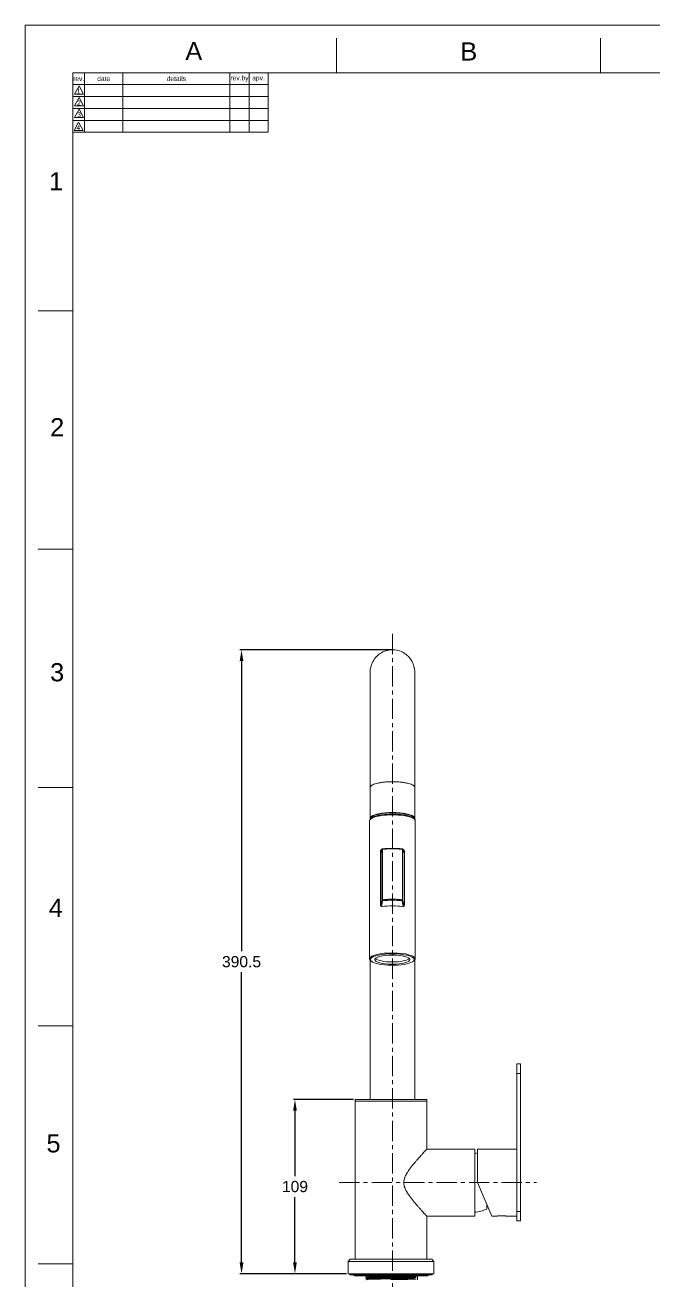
# Model space of a CAD drawing. Header units: millimetres. Extents: x 8739 to 9624, y 2517 to 3770.
# Drawn here: x 8739 to 9132, y 2984 to 3770 of the extents above; entities that cross this region are included whole.
import ezdxf

# ---------------------------------------------------------------- set-up
doc = ezdxf.new("R2010")
doc.units = ezdxf.units.MM
doc.linetypes.add('CENTERX2', pattern=[20.32, 12.7, -2.54, 2.54, -2.54])
for name, color, linetype, lineweight in [('CENTER', 1, 'CENTERX2', 15), ('DIM', 3, 'Continuous', 9), ('FORM', 7, 'Continuous', 13), ('TEXT', 2, 'Continuous', 13)]:
    doc.layers.add(name, color=color, linetype=linetype, lineweight=lineweight)
doc.styles.add('ARIAL', font='arial.ttf')
doc.styles.get("Standard").update_dxf_attribs({"font": 'arial.ttf'})
doc.dimstyles.new('사본(2) Standard', dxfattribs={"dimtxt": 3, "dimasz": 3, "dimexe": 1, "dimexo": 1, "dimgap": 0.8, "dimtad": 1, "dimtih": 1, "dimtoh": 1, "dimdec": 1, "dimdsep": 46, "dimtxsty": 'Standard', "dimcen": 0.09, "dimclrd": 3, "dimclre": 3, "dimclrt": 4, "dimadec": 0, "dimazin": 0, "dimtfac": 1, "dimtdec": 1, "dimtmove": 0, "dimatfit": 3, "dimfxl": 1.25, "dimtolj": 1, "dimtzin": 0, "dimarcsym": 1})

# ---------------------------------------------------------------- blocks, each defined once
blk = doc.blocks.new('*D59')
at = {"layer": 'Defpoints', "color": 0, "transparency": 16777216}
for p in [(8874.09, 3378.57), (8969.6, 3378.57), (8940.85, 2988.06)]:
    blk.add_point(p, dxfattribs=at)
at = {"layer": 'DIM', "color": 3, "linetype": 'ByBlock', "lineweight": -2, "transparency": 16777216}
for p, q in [((8968.6, 3378.57), (8873.09, 3378.57)), ((8874.09, 3371.57), (8874.09, 3189.89)), ((8874.09, 2995.06), (8874.09, 3176.74)), ((8939.85, 2988.06), (8873.09, 2988.06))]:
    blk.add_line(p, q, dxfattribs=at)
at = {"layer": 'DIM', "color": 3, "transparency": 16777216}
for points in [[(8872.92, 3371.57), (8875.26, 3371.57), (8874.09, 3378.57)], [(8872.92, 2995.06), (8875.26, 2995.06), (8874.09, 2988.06)]]:
    blk.add_solid(points, dxfattribs=at)
at = {"layer": 'DIM', "color": 4, "transparency": 16777216, "insert": (8874.09, 3183.32), "char_height": 7, "attachment_point": 5}
blk.add_mtext('\\A1;390.5', dxfattribs=at)
blk = doc.blocks.new('*D68')
at = {"layer": 'Defpoints', "color": 0, "transparency": 16777216}
for p in [(8945.25, 3097.06), (8907.54, 2988.06), (8940.85, 2988.06)]:
    blk.add_point(p, dxfattribs=at)
at = {"layer": 'DIM', "color": 3, "linetype": 'ByBlock', "lineweight": -2, "transparency": 16777216}
for p, q in [((8944.25, 3097.06), (8906.54, 3097.06)), ((8907.54, 3090.06), (8907.54, 3049.13)), ((8907.54, 2995.06), (8907.54, 3035.99)), ((8939.85, 2988.06), (8906.54, 2988.06))]:
    blk.add_line(p, q, dxfattribs=at)
at = {"layer": 'DIM', "color": 3, "transparency": 16777216}
for points in [[(8906.38, 3090.06), (8908.71, 3090.06), (8907.54, 3097.06)], [(8906.38, 2995.06), (8908.71, 2995.06), (8907.54, 2988.06)]]:
    blk.add_solid(points, dxfattribs=at)
at = {"layer": 'DIM', "color": 4, "transparency": 16777216, "insert": (8907.54, 3042.56), "char_height": 7, "attachment_point": 5}
blk.add_mtext('\\A1;109', dxfattribs=at)

msp = doc.modelspace()

# ---------------------------------------------------------------- linework, layer by layer
at = {"linetype": 'Continuous', "lineweight": 18, "extrusion": (0, 1, 0)}
for p, q in [((8954.57, 3292.4), (8954.57, 3273.08)), ((8982.57, 3273.08), (8982.57, 3292.4)), ((8954.3, 3271.61), (8954.3, 3185.16)), ((8954.7, 3272.96), (8954.7, 3272.6)), ((8982.4, 3272.61), (8982.4, 3272.96)), ((8982.8, 3185.16), (8982.8, 3271.61)), ((8961.05, 3218.72), (8961.05, 3252.53)), ((8961.94, 3253.72), (8961.07, 3251.13)), ((8976.03, 3251.13), (8975.15, 3253.72)), ((8976.05, 3252.53), (8976.05, 3218.72)), ((9048.85, 3119.36), (9046.45, 3119.36)), ((9046.45, 3113.36), (9046.45, 3119.36)), ((9048.85, 3119.36), (9048.85, 3113.36)), ((9046.45, 3113.36), (9046.45, 3027.06)), ((9048.85, 3113.36), (9048.85, 3027.06)), ((8967.65, 3097.06), (8945.25, 3097.06)), ((8945.25, 3097.06), (8945.25, 3096.06)), ((8945.25, 3096.06), (8945.25, 2997.06)), ((8945.25, 3096.06), (8967.65, 3096.06)), ((8967.65, 3096.06), (8945.25, 3096.06)), ((8954.57, 3097.16), (8968.07, 3097.16)), ((8990.05, 3097.06), (8967.65, 3097.06)), ((8967.65, 3096.06), (8990.05, 3096.06)), ((8990.05, 3096.06), (8967.65, 3096.06)), ((8969.07, 3097.16), (8982.57, 3097.16)), ((8990.05, 3096.06), (8990.05, 3097.06)), ((8990.05, 3065.96), (8990.05, 3096.06)), ((9020.15, 3065.96), (8990.05, 3065.96)), ((9020.15, 3065.96), (9020.15, 3045.06)), ((9021.85, 3066.06), (9021.85, 3045.06)), ((9046.45, 3066.06), (9021.85, 3066.06)), ((9020.15, 3045.06), (9020.15, 3024.16)), ((9021.85, 3045.06), (9030.76, 3024.06)), ((8990.05, 2997.06), (8990.05, 3024.16)), ((8990.05, 3024.16), (9020.15, 3024.16)), ((9027.65, 3028.54), (9027.65, 3031.4)), ((9046.45, 3021.06), (9046.45, 3027.06)), ((9048.85, 3027.06), (9048.85, 3021.06)), ((9033.55, 3024.06), (9030.76, 3024.06)), ((9040.15, 3024.06), (9046.45, 3024.06)), ((9048.85, 3021.06), (9046.45, 3021.06)), ((8942.15, 2997.06), (8940.85, 2995.76)), ((8940.85, 2995.76), (8967.65, 2995.76)), ((8940.85, 2995.76), (8940.85, 2988.06)), ((8967.65, 2997.06), (8942.15, 2997.06)), ((8993.15, 2997.06), (8967.65, 2997.06)), ((8967.65, 2995.76), (8994.45, 2995.76)), ((8994.45, 2995.76), (8993.15, 2997.06)), ((8994.45, 2988.06), (8994.45, 2995.76)), ((8994.45, 2988.06), (8940.85, 2988.06)), ((8942.01, 2988.06), (8941.9, 2987.25)), ((8993.4, 2987.25), (8941.9, 2987.25)), ((8944.75, 2986.75), (8990.55, 2986.75)), ((8951.9, 2986.75), (8951.9, 2986.43)), ((8951.9, 2986.42), (8951.9, 2986.43)), ((8951.9, 2985.46), (8951.9, 2984.93)), ((8984.25, 2984.16), (8984.25, 2986.75)), ((8993.4, 2987.25), (8993.29, 2988.06))]:
    msp.add_line(p, q, dxfattribs=at)
at = {"linetype": 'Continuous', "lineweight": 13, "extrusion": (0, 1, 0)}
for p, q in [((8961.92, 3253.58), (8961.05, 3250.98)), ((8961.92, 3221.85), (8961.92, 3253.58)), ((8962.25, 3253.73), (8962.25, 3221.99)), ((8974.85, 3221.99), (8974.85, 3253.73)), ((8975.18, 3253.58), (8975.18, 3221.85)), ((8976.05, 3250.98), (8975.18, 3253.58)), ((8961.19, 3218.28), (8961.92, 3221.85)), ((8962.42, 3221.38), (8961.7, 3217.92)), ((8975.39, 3217.92), (8974.68, 3221.38)), ((8975.18, 3221.85), (8975.91, 3218.28)), ((9048.85, 3113.36), (9046.45, 3113.36)), ((9048.85, 3027.06), (9046.45, 3027.06))]:
    msp.add_line(p, q, dxfattribs=at)
at = {"linetype": 'Continuous', "lineweight": 18}
for centre, radius, start, end in [((8962.42, 3253.56), 0.5, 95.38607, 161.42266), ((8974.68, 3253.56), 0.5, 18.57734, 84.61393), ((8954.57, 3097.06), 0.1, 90, 180), ((8982.57, 3097.06), 0.1, 0, 90), ((9018.34, 3041.38), 22.25, 80.93173, 85.60139), ((9018.34, 3048.75), 22.25, 274.39861, 294.72633), ((8944.75, 2987.25), 0.5, 180, 270), ((8990.55, 2987.25), 0.5, 270, 0)]:
    msp.add_arc(centre, radius, start, end, dxfattribs=at)
at = {"linetype": 'Continuous', "lineweight": 13}
for centre, major_axis, ratio, start_param, end_param in [((8968.55, 3271.61), (14.25, 0), 0.258819, 0, 3.141593), ((8962.42, 3253.56), (-0.5, 0), 0.34202, 5.059887, 6.195919), ((8962.42, 3253.56), (0.474, -0.159), 0.962141, 3.141577, 3.446802), ((8962.42, 3253.56), (0.047, -0.498), 0.329993, 3.141601, 4.352551), ((8974.68, 3253.56), (-0.047, -0.498), 0.329993, 1.930635, 3.141584), ((8974.68, 3253.56), (-0.5, 0), 0.34202, 3.228859, 4.36489), ((8974.68, 3253.56), (0.474, 0.159), 0.962141, 5.977976, 6.283201), ((8962.42, 3221.83), (-0.5, 0), 0.34202, 5.059887, 6.195919), ((8962.42, 3221.83), (0.49, -0.101), 0.903107, 3.333492, 4.896738), ((8962.42, 3221.83), (0.076, -0.494), 0.309745, 4.333901, 5.823156), ((8974.68, 3221.83), (-0.076, -0.494), 0.309745, 0.460029, 1.949284), ((8974.68, 3221.83), (0.49, 0.101), 0.903107, 4.52804, 6.091286), ((8974.68, 3221.83), (-0.5, 0), 0.34202, 3.228859, 4.36489), ((8968.55, 3185.16), (-14.25, 0), 0.258819, 3.141593, 6.244897), ((8968.55, 3184.68), (13.75, 0), 0.258819, 2.949857, 3.605272), ((8968.55, 3184.68), (13.75, 0), 0.258819, 6.027146, 6.283185), ((8968.55, 3184.68), (13.75, 0), 0.258819, 0, 0.152956)]:
    msp.add_ellipse(centre, major_axis=major_axis, ratio=ratio, start_param=start_param, end_param=end_param, dxfattribs=at)
at = {"linetype": 'Continuous', "lineweight": 18}
for centre, major_axis, ratio, start_param, end_param in [((8968.55, 3272.96), (13.85, 0), 0.258819, 0, 3.141593), ((8968.55, 3272.19), (-13.85, 0), 0.258819, 3.417856, 6.283185), ((8968.55, 3272.09), (13.75, 0), 0.258819, 0.319461, 3.141593), ((8968.55, 3273.06), (-13.75, 0), 0.258819, 3.39989, 6.024986), ((8968.55, 3272.09), (-13.75, 0), 0.258819, 3.542146, 5.968928), ((8968.55, 3271.61), (14.25, 0), 0.258819, 6.26247, 6.283185), ((8962.42, 3253.56), (0.047, -0.498), 0.329993, 2.863296, 3.141602), ((8974.68, 3253.56), (-0.047, -0.498), 0.329993, 3.141583, 3.419889), ((8968.55, 3214.62), (14.25, 0), 0.258819, 1.097143, 2.04445), ((8968.55, 3185.16), (-14.25, 0), 0.258819, 6.244897, 6.283185), ((8968.55, 3184.68), (13.75, 0), 0.258819, 0.152956, 2.949857), ((8968.55, 3184.68), (13.75, 0), 0.258819, 3.605272, 6.027146), ((8968.55, 3186.03), (-11, 0), 0.258819, 0.239743, 2.901752)]:
    msp.add_ellipse(centre, major_axis=major_axis, ratio=ratio, start_param=start_param, end_param=end_param, dxfattribs=at)
msp.add_ellipse((8968.55, 3184.68), major_axis=(11, 0), ratio=0.258819, dxfattribs=at)
for points, knots in [([(8982.57, 3363.76), (8982.61, 3364.96), (8982.38, 3367.21), (8981.44, 3370.35), (8979.97, 3372.91), (8978.17, 3374.94), (8976.07, 3376.52), (8973.51, 3377.84), (8970.24, 3378.7), (8966.9, 3378.62), (8964.07, 3377.94), (8961.64, 3376.89), (8959.04, 3375.01), (8956.64, 3372.12), (8954.95, 3368.2), (8954.56, 3365.33), (8954.57, 3363.76)], [0, 0, 0, 0, 0.108369, 0.19978, 0.273259, 0.329306, 0.372563, 0.412658, 0.486259, 0.553299, 0.59176, 0.644398, 0.712877, 0.796675, 0.89351, 1, 1, 1, 1]), ([(8954.57, 3364.66), (8954.57, 3364.66), (8954.57, 3364.28), (8954.57, 3362.42), (8954.57, 3359.11), (8954.57, 3354.47), (8954.57, 3348.56), (8954.57, 3341.47), (8954.57, 3333.31), (8954.57, 3324.19), (8954.57, 3314.24), (8954.57, 3303.6), (8954.57, 3296.19), (8954.57, 3292.4)], [0, 0, 0, 0, 0.080124, 0.17211, 0.264099, 0.356086, 0.448074, 0.540062, 0.632048, 0.724038, 0.816022, 0.908011, 1, 1, 1, 1]), ([(8982.57, 3292.4), (8982.57, 3296.19), (8982.57, 3303.6), (8982.57, 3314.24), (8982.57, 3324.19), (8982.57, 3333.31), (8982.57, 3341.47), (8982.57, 3348.56), (8982.57, 3354.47), (8982.57, 3359.11), (8982.57, 3362.42), (8982.57, 3364.28), (8982.57, 3364.66), (8982.57, 3364.66)], [0, 0, 0, 0, 0.091989, 0.183978, 0.275962, 0.367952, 0.459938, 0.551926, 0.643914, 0.735901, 0.82789, 0.919876, 1, 1, 1, 1]), ([(8982.57, 3273.08), (8982.57, 3273.31), (8982.4, 3273.79), (8981.59, 3274.47), (8980.3, 3275.1), (8978.54, 3275.66), (8976.41, 3276.11), (8973.97, 3276.45), (8971.32, 3276.65), (8968.57, 3276.72), (8965.82, 3276.65), (8963.18, 3276.45), (8960.74, 3276.11), (8958.61, 3275.66), (8956.85, 3275.1), (8955.56, 3274.47), (8954.75, 3273.79), (8954.53, 3273.18), (8954.6, 3272.81), (8954.66, 3272.68)], [0, 0, 0, 0, 0.060412, 0.120824, 0.181236, 0.241648, 0.30206, 0.362472, 0.422884, 0.483296, 0.543708, 0.60412, 0.664532, 0.724944, 0.785356, 0.845768, 0.90618, 0.966592, 1, 1, 1, 1]), ([(8955.41, 3273.95), (8956.02, 3274.56), (8957.24, 3275.12), (8961.48, 3276.22), (8965.01, 3276.6), (8972.14, 3276.6), (8975.67, 3276.22), (8979.16, 3275.32), (8979.97, 3275.03), (8980.6, 3274.71)], [0, 0, 0, 0, 0.222091, 0.222091, 0.548395, 0.548395, 0.874699, 0.874699, 1, 1, 1, 1]), ([(8955.16, 3273.09), (8955.13, 3273.07), (8954.83, 3272.87), (8954.52, 3272.45), (8954.31, 3271.94), (8954.3, 3271.66), (8954.3, 3271.61)], [0, 0, 0, 0, 0.049767, 0.506782, 0.910157, 1, 1, 1, 1]), ([(8982.76, 3271.5), (8982.78, 3271.59), (8982.82, 3271.91), (8982.58, 3272.46), (8982.13, 3272.99), (8981.68, 3273.29), (8981.45, 3273.41)], [0, 0, 0, 0, 0.119106, 0.429431, 0.746633, 1, 1, 1, 1]), ([(8961.05, 3252.53), (8961.05, 3252.6), (8961.06, 3252.67), (8961.07, 3252.75), (8961.08, 3252.77), (8961.09, 3252.8), (8961.09, 3252.82), (8961.11, 3252.87), (8961.13, 3252.94), (8961.16, 3253), (8961.19, 3253.05), (8961.2, 3253.06), (8961.22, 3253.09), (8961.22, 3253.11), (8961.27, 3253.18), (8961.32, 3253.23), (8961.38, 3253.3), (8961.39, 3253.31), (8961.41, 3253.33), (8961.42, 3253.34), (8961.46, 3253.38), (8961.49, 3253.4), (8961.57, 3253.46), (8961.62, 3253.5), (8961.7, 3253.53), (8961.71, 3253.54), (8961.74, 3253.56), (8961.79, 3253.58), (8961.83, 3253.59), (8961.88, 3253.61), (8961.89, 3253.61), (8961.9, 3253.61)], [0, 0, 0, 0, 0.138807, 0.138807, 0.173509, 0.173509, 0.20821, 0.20821, 0.277614, 0.347017, 0.347017, 0.381719, 0.381719, 0.416421, 0.416421, 0.555228, 0.555228, 0.58993, 0.58993, 0.624631, 0.624631, 0.694035, 0.694035, 0.832842, 0.832842, 0.867544, 0.867544, 0.902245, 0.971649, 0.971649, 1, 1, 1, 1]), ([(8974.85, 3253.73), (8974.83, 3253.73), (8974.78, 3253.73), (8974.72, 3253.74), (8974.65, 3253.74), (8974.59, 3253.75), (8974.52, 3253.76), (8974.45, 3253.76), (8974.39, 3253.77), (8974.32, 3253.77), (8974.25, 3253.78), (8974.19, 3253.78), (8974.12, 3253.79), (8974.05, 3253.8), (8973.99, 3253.8), (8973.92, 3253.81), (8973.85, 3253.81), (8973.79, 3253.82), (8973.72, 3253.82), (8973.65, 3253.83), (8973.59, 3253.83), (8973.52, 3253.84), (8973.45, 3253.84), (8973.38, 3253.85), (8973.32, 3253.85), (8973.25, 3253.86), (8973.18, 3253.86), (8973.11, 3253.87), (8973.05, 3253.87), (8972.98, 3253.87), (8972.91, 3253.88), (8972.84, 3253.88), (8972.77, 3253.89), (8972.71, 3253.89), (8972.64, 3253.9), (8972.57, 3253.9), (8972.5, 3253.9), (8972.43, 3253.91), (8972.36, 3253.91), (8972.3, 3253.92), (8972.23, 3253.92), (8972.16, 3253.92), (8972.09, 3253.93), (8972.02, 3253.93), (8971.95, 3253.93), (8971.88, 3253.94), (8971.82, 3253.94), (8971.75, 3253.94), (8971.68, 3253.95), (8971.61, 3253.95), (8971.54, 3253.95), (8971.47, 3253.96), (8971.4, 3253.96), (8971.33, 3253.96), (8971.26, 3253.96), (8971.19, 3253.97), (8971.13, 3253.97), (8971.06, 3253.97), (8970.99, 3253.97), (8970.92, 3253.98), (8970.85, 3253.98), (8970.78, 3253.98), (8970.71, 3253.98), (8970.64, 3253.99), (8970.57, 3253.99), (8970.5, 3253.99), (8970.43, 3253.99), (8970.36, 3253.99), (8970.29, 3253.99), (8970.22, 3254), (8970.15, 3254), (8970.08, 3254), (8970.01, 3254), (8969.94, 3254), (8969.88, 3254), (8969.81, 3254.01), (8969.74, 3254.01), (8969.67, 3254.01), (8969.6, 3254.01), (8969.53, 3254.01), (8969.46, 3254.01), (8969.39, 3254.01), (8969.32, 3254.01), (8969.25, 3254.01), (8969.18, 3254.01), (8969.11, 3254.01), (8969.04, 3254.01), (8968.97, 3254.02), (8968.9, 3254.02), (8968.83, 3254.02), (8968.76, 3254.02), (8968.69, 3254.02), (8968.62, 3254.02), (8968.55, 3254.02), (8968.48, 3254.02), (8968.41, 3254.02), (8968.34, 3254.02), (8968.27, 3254.02), (8968.2, 3254.02), (8968.13, 3254.02), (8968.06, 3254.01), (8967.99, 3254.01), (8967.92, 3254.01), (8967.85, 3254.01), (8967.78, 3254.01), (8967.71, 3254.01), (8967.64, 3254.01), (8967.57, 3254.01), (8967.5, 3254.01), (8967.43, 3254.01), (8967.36, 3254.01), (8967.29, 3254.01), (8967.22, 3254), (8967.15, 3254), (8967.08, 3254), (8967.01, 3254), (8966.94, 3254), (8966.87, 3254), (8966.8, 3253.99), (8966.73, 3253.99), (8966.67, 3253.99), (8966.6, 3253.99), (8966.53, 3253.99), (8966.46, 3253.99), (8966.39, 3253.98), (8966.32, 3253.98), (8966.25, 3253.98), (8966.18, 3253.98), (8966.11, 3253.97), (8966.04, 3253.97), (8965.97, 3253.97), (8965.9, 3253.97), (8965.83, 3253.96), (8965.76, 3253.96), (8965.7, 3253.96), (8965.63, 3253.96), (8965.56, 3253.95), (8965.49, 3253.95), (8965.42, 3253.95), (8965.35, 3253.94), (8965.28, 3253.94), (8965.21, 3253.94), (8965.14, 3253.93), (8965.08, 3253.93), (8965.01, 3253.93), (8964.94, 3253.92), (8964.87, 3253.92), (8964.8, 3253.92), (8964.73, 3253.91), (8964.66, 3253.91), (8964.6, 3253.9), (8964.53, 3253.9), (8964.46, 3253.9), (8964.39, 3253.89), (8964.32, 3253.89), (8964.26, 3253.88), (8964.19, 3253.88), (8964.12, 3253.87), (8964.05, 3253.87), (8963.98, 3253.87), (8963.92, 3253.86), (8963.85, 3253.86), (8963.78, 3253.85), (8963.71, 3253.85), (8963.65, 3253.84), (8963.58, 3253.84), (8963.51, 3253.83), (8963.44, 3253.83), (8963.38, 3253.82), (8963.31, 3253.82), (8963.24, 3253.81), (8963.18, 3253.81), (8963.11, 3253.8), (8963.04, 3253.8), (8962.98, 3253.79), (8962.91, 3253.78), (8962.84, 3253.78), (8962.78, 3253.77), (8962.71, 3253.77), (8962.64, 3253.76), (8962.58, 3253.76), (8962.51, 3253.75), (8962.45, 3253.74), (8962.38, 3253.74), (8962.31, 3253.73), (8962.27, 3253.73), (8962.25, 3253.73)], [0, 0, 0, 0, 0.005436, 0.010872, 0.016309, 0.021745, 0.027181, 0.032617, 0.038053, 0.043489, 0.048925, 0.05436, 0.059796, 0.065232, 0.070668, 0.076103, 0.081539, 0.086975, 0.09241, 0.097846, 0.103281, 0.108717, 0.114152, 0.119587, 0.125023, 0.130458, 0.135893, 0.141328, 0.146764, 0.152199, 0.157634, 0.163069, 0.168504, 0.173939, 0.179374, 0.184809, 0.190244, 0.195679, 0.201114, 0.206548, 0.211983, 0.217418, 0.222853, 0.228287, 0.233722, 0.239157, 0.244591, 0.250026, 0.255461, 0.260895, 0.26633, 0.271764, 0.277199, 0.282633, 0.288068, 0.293502, 0.298936, 0.304371, 0.309805, 0.315239, 0.320674, 0.326108, 0.331542, 0.336977, 0.342411, 0.347845, 0.353279, 0.358714, 0.364148, 0.369582, 0.375016, 0.38045, 0.385885, 0.391319, 0.396753, 0.402187, 0.407621, 0.413055, 0.418489, 0.423923, 0.429357, 0.434791, 0.440226, 0.44566, 0.451094, 0.456528, 0.461962, 0.467396, 0.47283, 0.478264, 0.483698, 0.489132, 0.494566, 0.5, 0.505434, 0.510868, 0.516302, 0.521736, 0.52717, 0.532604, 0.538038, 0.543472, 0.548906, 0.55434, 0.559774, 0.565209, 0.570643, 0.576077, 0.581511, 0.586945, 0.592379, 0.597813, 0.603247, 0.608681, 0.614115, 0.61955, 0.624984, 0.630418, 0.635852, 0.641286, 0.646721, 0.652155, 0.657589, 0.663023, 0.668458, 0.673892, 0.679326, 0.684761, 0.690195, 0.695629, 0.701064, 0.706498, 0.711932, 0.717367, 0.722801, 0.728236, 0.73367, 0.739105, 0.744539, 0.749974, 0.755409, 0.760843, 0.766278, 0.771713, 0.777147, 0.782582, 0.788017, 0.793452, 0.798886, 0.804321, 0.809756, 0.815191, 0.820626, 0.826061, 0.831496, 0.836931, 0.842366, 0.847801, 0.853236, 0.858672, 0.864107, 0.869542, 0.874977, 0.880413, 0.885848, 0.891283, 0.896719, 0.902154, 0.90759, 0.913025, 0.918461, 0.923897, 0.929332, 0.934768, 0.940204, 0.94564, 0.951075, 0.956511, 0.961947, 0.967383, 0.972819, 0.978255, 0.983691, 0.989128, 0.994564, 1, 1, 1, 1]), ([(8975.2, 3253.61), (8975.21, 3253.61), (8975.22, 3253.61), (8975.3, 3253.58), (8975.36, 3253.56), (8975.44, 3253.51), (8975.47, 3253.49), (8975.53, 3253.46), (8975.56, 3253.44), (8975.64, 3253.38), (8975.69, 3253.33), (8975.75, 3253.27), (8975.76, 3253.26), (8975.78, 3253.23), (8975.81, 3253.19), (8975.86, 3253.12), (8975.9, 3253.06), (8975.93, 3253), (8975.95, 3252.97), (8975.99, 3252.87), (8976.01, 3252.81), (8976.03, 3252.7), (8976.04, 3252.67), (8976.04, 3252.62), (8976.05, 3252.6), (8976.05, 3252.57), (8976.05, 3252.55), (8976.05, 3252.53)], [0, 0, 0, 0, 0.027727, 0.027727, 0.166623, 0.166623, 0.236071, 0.236071, 0.305519, 0.305519, 0.444415, 0.444415, 0.479139, 0.479139, 0.513864, 0.583312, 0.65276, 0.65276, 0.722208, 0.722208, 0.861104, 0.861104, 0.930552, 0.930552, 0.965276, 0.965276, 1, 1, 1, 1]), ([(8962.25, 3221.99), (8962.27, 3222), (8962.31, 3222), (8962.38, 3222.01), (8962.45, 3222.02), (8962.51, 3222.03), (8962.58, 3222.04), (8962.64, 3222.05), (8962.71, 3222.06), (8962.78, 3222.07), (8962.84, 3222.08), (8962.91, 3222.09), (8962.98, 3222.1), (8963.04, 3222.1), (8963.11, 3222.11), (8963.18, 3222.12), (8963.24, 3222.13), (8963.31, 3222.14), (8963.38, 3222.15), (8963.44, 3222.16), (8963.51, 3222.16), (8963.58, 3222.17), (8963.65, 3222.18), (8963.71, 3222.19), (8963.78, 3222.19), (8963.85, 3222.2), (8963.92, 3222.21), (8963.98, 3222.22), (8964.05, 3222.22), (8964.12, 3222.23), (8964.19, 3222.24), (8964.26, 3222.24), (8964.32, 3222.25), (8964.39, 3222.26), (8964.46, 3222.26), (8964.53, 3222.27), (8964.6, 3222.28), (8964.66, 3222.28), (8964.73, 3222.29), (8964.8, 3222.3), (8964.87, 3222.3), (8964.94, 3222.31), (8965.01, 3222.31), (8965.08, 3222.32), (8965.14, 3222.32), (8965.21, 3222.33), (8965.28, 3222.33), (8965.35, 3222.34), (8965.42, 3222.34), (8965.49, 3222.35), (8965.56, 3222.35), (8965.63, 3222.36), (8965.7, 3222.36), (8965.76, 3222.37), (8965.83, 3222.37), (8965.9, 3222.38), (8965.97, 3222.38), (8966.04, 3222.39), (8966.11, 3222.39), (8966.18, 3222.39), (8966.25, 3222.4), (8966.32, 3222.4), (8966.39, 3222.4), (8966.46, 3222.41), (8966.53, 3222.41), (8966.6, 3222.41), (8966.67, 3222.42), (8966.73, 3222.42), (8966.8, 3222.42), (8966.87, 3222.43), (8966.94, 3222.43), (8967.01, 3222.43), (8967.08, 3222.43), (8967.15, 3222.43), (8967.22, 3222.44), (8967.29, 3222.44), (8967.36, 3222.44), (8967.43, 3222.44), (8967.5, 3222.44), (8967.57, 3222.45), (8967.64, 3222.45), (8967.71, 3222.45), (8967.78, 3222.45), (8967.85, 3222.45), (8967.92, 3222.45), (8967.99, 3222.45), (8968.06, 3222.45), (8968.13, 3222.45), (8968.2, 3222.46), (8968.27, 3222.46), (8968.34, 3222.46), (8968.41, 3222.46), (8968.48, 3222.46), (8968.55, 3222.46), (8968.62, 3222.46), (8968.69, 3222.46), (8968.76, 3222.46), (8968.83, 3222.46), (8968.9, 3222.46), (8968.97, 3222.45), (8969.04, 3222.45), (8969.11, 3222.45), (8969.18, 3222.45), (8969.25, 3222.45), (8969.32, 3222.45), (8969.39, 3222.45), (8969.46, 3222.45), (8969.53, 3222.45), (8969.6, 3222.44), (8969.67, 3222.44), (8969.74, 3222.44), (8969.81, 3222.44), (8969.88, 3222.44), (8969.94, 3222.43), (8970.01, 3222.43), (8970.08, 3222.43), (8970.15, 3222.43), (8970.22, 3222.43), (8970.29, 3222.42), (8970.36, 3222.42), (8970.43, 3222.42), (8970.5, 3222.41), (8970.57, 3222.41), (8970.64, 3222.41), (8970.71, 3222.4), (8970.78, 3222.4), (8970.85, 3222.4), (8970.92, 3222.39), (8970.99, 3222.39), (8971.06, 3222.39), (8971.13, 3222.38), (8971.19, 3222.38), (8971.26, 3222.37), (8971.33, 3222.37), (8971.4, 3222.36), (8971.47, 3222.36), (8971.54, 3222.35), (8971.61, 3222.35), (8971.68, 3222.34), (8971.75, 3222.34), (8971.82, 3222.33), (8971.88, 3222.33), (8971.95, 3222.32), (8972.02, 3222.32), (8972.09, 3222.31), (8972.16, 3222.31), (8972.23, 3222.3), (8972.3, 3222.3), (8972.36, 3222.29), (8972.43, 3222.28), (8972.5, 3222.28), (8972.57, 3222.27), (8972.64, 3222.26), (8972.71, 3222.26), (8972.77, 3222.25), (8972.84, 3222.24), (8972.91, 3222.24), (8972.98, 3222.23), (8973.05, 3222.22), (8973.11, 3222.22), (8973.18, 3222.21), (8973.25, 3222.2), (8973.32, 3222.19), (8973.38, 3222.19), (8973.45, 3222.18), (8973.52, 3222.17), (8973.59, 3222.16), (8973.65, 3222.16), (8973.72, 3222.15), (8973.79, 3222.14), (8973.85, 3222.13), (8973.92, 3222.12), (8973.99, 3222.11), (8974.05, 3222.1), (8974.12, 3222.1), (8974.19, 3222.09), (8974.25, 3222.08), (8974.32, 3222.07), (8974.39, 3222.06), (8974.45, 3222.05), (8974.52, 3222.04), (8974.59, 3222.03), (8974.65, 3222.02), (8974.72, 3222.01), (8974.78, 3222), (8974.83, 3222), (8974.85, 3221.99)], [0, 0, 0, 0, 0.005436, 0.010872, 0.016309, 0.021745, 0.027181, 0.032617, 0.038053, 0.043489, 0.048925, 0.05436, 0.059796, 0.065232, 0.070668, 0.076103, 0.081539, 0.086975, 0.09241, 0.097846, 0.103281, 0.108717, 0.114152, 0.119587, 0.125023, 0.130458, 0.135893, 0.141328, 0.146764, 0.152199, 0.157634, 0.163069, 0.168504, 0.173939, 0.179374, 0.184809, 0.190244, 0.195679, 0.201114, 0.206548, 0.211983, 0.217418, 0.222853, 0.228287, 0.233722, 0.239157, 0.244591, 0.250026, 0.255461, 0.260895, 0.26633, 0.271764, 0.277199, 0.282633, 0.288068, 0.293502, 0.298936, 0.304371, 0.309805, 0.315239, 0.320674, 0.326108, 0.331542, 0.336977, 0.342411, 0.347845, 0.353279, 0.358714, 0.364148, 0.369582, 0.375016, 0.38045, 0.385885, 0.391319, 0.396753, 0.402187, 0.407621, 0.413055, 0.418489, 0.423923, 0.429357, 0.434791, 0.440226, 0.44566, 0.451094, 0.456528, 0.461962, 0.467396, 0.47283, 0.478264, 0.483698, 0.489132, 0.494566, 0.5, 0.505434, 0.510868, 0.516302, 0.521736, 0.52717, 0.532604, 0.538038, 0.543472, 0.548906, 0.55434, 0.559774, 0.565209, 0.570643, 0.576077, 0.581511, 0.586945, 0.592379, 0.597813, 0.603247, 0.608681, 0.614115, 0.61955, 0.624984, 0.630418, 0.635852, 0.641286, 0.646721, 0.652155, 0.657589, 0.663023, 0.668458, 0.673892, 0.679326, 0.684761, 0.690195, 0.695629, 0.701064, 0.706498, 0.711932, 0.717367, 0.722801, 0.728236, 0.73367, 0.739105, 0.744539, 0.749974, 0.755409, 0.760843, 0.766278, 0.771713, 0.777147, 0.782582, 0.788017, 0.793452, 0.798886, 0.804321, 0.809756, 0.815191, 0.820626, 0.826061, 0.831496, 0.836931, 0.842366, 0.847801, 0.853236, 0.858672, 0.864107, 0.869542, 0.874977, 0.880413, 0.885848, 0.891283, 0.896719, 0.902154, 0.90759, 0.913025, 0.918461, 0.923897, 0.929332, 0.934768, 0.940204, 0.94564, 0.951075, 0.956511, 0.961947, 0.967383, 0.972819, 0.978255, 0.983691, 0.989128, 0.994564, 1, 1, 1, 1]), ([(8962.05, 3217.9), (8961.99, 3217.9), (8961.92, 3217.89), (8961.8, 3217.9), (8961.74, 3217.91), (8961.65, 3217.93), (8961.62, 3217.94), (8961.57, 3217.96), (8961.54, 3217.97), (8961.46, 3218), (8961.41, 3218.03), (8961.35, 3218.08), (8961.34, 3218.09), (8961.32, 3218.11), (8961.28, 3218.14), (8961.23, 3218.19), (8961.2, 3218.24), (8961.16, 3218.29), (8961.15, 3218.32), (8961.11, 3218.4), (8961.09, 3218.46), (8961.06, 3218.56), (8961.06, 3218.59), (8961.05, 3218.64), (8961.05, 3218.66), (8961.05, 3218.69), (8961.05, 3218.71), (8961.05, 3218.72)], [0, 0, 0, 0, 0.125, 0.125, 0.25, 0.25, 0.3125, 0.3125, 0.375, 0.375, 0.5, 0.5, 0.53125, 0.53125, 0.5625, 0.625, 0.6875, 0.6875, 0.75, 0.75, 0.875, 0.875, 0.9375, 0.9375, 0.96875, 0.96875, 1, 1, 1, 1]), ([(8976.05, 3218.72), (8976.05, 3218.66), (8976.04, 3218.59), (8976.02, 3218.51), (8976.02, 3218.49), (8976.01, 3218.46), (8976, 3218.45), (8975.99, 3218.4), (8975.96, 3218.34), (8975.93, 3218.29), (8975.91, 3218.25), (8975.9, 3218.24), (8975.88, 3218.22), (8975.87, 3218.2), (8975.82, 3218.15), (8975.78, 3218.11), (8975.72, 3218.06), (8975.71, 3218.05), (8975.69, 3218.04), (8975.67, 3218.03), (8975.63, 3218), (8975.61, 3217.99), (8975.53, 3217.95), (8975.47, 3217.93), (8975.4, 3217.92), (8975.38, 3217.91), (8975.35, 3217.91), (8975.31, 3217.9), (8975.26, 3217.9), (8975.17, 3217.89), (8975.11, 3217.9), (8975.05, 3217.9)], [0, 0, 0, 0, 0.125, 0.125, 0.15625, 0.15625, 0.1875, 0.1875, 0.25, 0.3125, 0.3125, 0.34375, 0.34375, 0.375, 0.375, 0.5, 0.5, 0.53125, 0.53125, 0.5625, 0.5625, 0.625, 0.625, 0.75, 0.75, 0.78125, 0.78125, 0.8125, 0.875, 0.875, 1, 1, 1, 1]), ([(8954.35, 3185.37), (8954.32, 3185.24), (8954.27, 3184.89), (8954.51, 3184.31), (8955.05, 3183.73), (8955.56, 3183.34), (8955.98, 3183.15), (8956.02, 3183.13)], [0, 0, 0, 0, 0.135346, 0.395759, 0.661943, 0.965725, 1, 1, 1, 1]), ([(8954.57, 3185.24), (8954.57, 3182.41), (8954.57, 3175.08), (8954.57, 3162.86), (8954.57, 3148.16), (8954.57, 3132.24), (8954.57, 3115.11), (8954.57, 3103.28), (8954.57, 3097.16)], [0, 0, 0, 0, 0.09642, 0.249473, 0.416357, 0.597073, 0.791621, 1, 1, 1, 1]), ([(8982.25, 3184), (8982.38, 3184.12), (8982.65, 3184.42), (8982.78, 3184.83), (8982.8, 3185.11), (8982.8, 3185.16)], [0, 0, 0, 0, 0.351079, 0.881795, 1, 1, 1, 1]), ([(8982.57, 3097.16), (8982.57, 3102.48), (8982.57, 3112.75), (8982.57, 3127.59), (8982.57, 3141.32), (8982.57, 3153.93), (8982.57, 3165.37), (8982.57, 3175.4), (8982.57, 3181.59), (8982.57, 3184.38)], [0, 0, 0, 0, 0.182989, 0.353181, 0.510576, 0.655174, 0.786976, 0.903968, 1, 1, 1, 1]), ([(8968.07, 3097.16), (8968.07, 3097.16), (8968.07, 3097.16), (8968.07, 3097.16), (8968.07, 3097.16), (8968.07, 3097.15), (8968.07, 3097.15), (8968.07, 3097.14), (8968.07, 3097.14), (8968.07, 3097.13), (8968.07, 3097.12), (8968.07, 3097.11), (8968.07, 3097.11), (8968.07, 3097.09), (8968.07, 3097.09), (8968.07, 3097.07), (8968.07, 3097.07), (8968.07, 3097.06)], [0, 0, 0, 0, 0.120155, 0.120155, 0.245848, 0.245848, 0.37154, 0.37154, 0.497232, 0.497232, 0.622924, 0.622924, 0.748616, 0.748616, 0.874308, 0.874308, 1, 1, 1, 1]), ([(8990.05, 3024.16), (8990.05, 3024.16), (8990.05, 3024.16), (8990.04, 3024.17), (8990.04, 3024.17), (8990.03, 3024.18), (8990.01, 3024.2), (8989.97, 3024.24), (8989.9, 3024.32), (8989.8, 3024.43), (8989.61, 3024.64), (8989.44, 3024.81), (8989.33, 3024.94), (8989.3, 3024.96), (8989.26, 3025.01), (8989.23, 3025.04), (8989.16, 3025.12), (8989.1, 3025.18), (8988.94, 3025.35), (8988.83, 3025.48), (8988.59, 3025.74), (8988.46, 3025.88), (8988.05, 3026.32), (8987.76, 3026.64), (8987.4, 3027.03), (8987.36, 3027.08), (8987.28, 3027.16), (8987.15, 3027.3), (8987.03, 3027.44), (8986.78, 3027.71), (8986.6, 3027.9), (8986.07, 3028.49), (8985.71, 3028.9), (8984.94, 3029.76), (8984.55, 3030.21), (8983.94, 3030.91), (8983.73, 3031.14), (8983.47, 3031.44), (8983.42, 3031.51), (8983.31, 3031.63), (8983.16, 3031.81), (8983, 3032), (8982.47, 3032.62), (8982.05, 3033.12), (8981.41, 3033.91), (8981.2, 3034.17), (8980.77, 3034.71), (8980.56, 3034.98), (8980.13, 3035.53), (8979.92, 3035.81), (8979.5, 3036.37), (8979.29, 3036.66), (8978.88, 3037.24), (8978.67, 3037.54), (8978.27, 3038.14), (8978.07, 3038.45), (8977.78, 3038.92), (8977.68, 3039.08), (8977.5, 3039.4), (8977.41, 3039.56), (8977.14, 3040.05), (8976.96, 3040.38), (8976.64, 3041.06), (8976.49, 3041.4), (8976.33, 3041.84), (8976.29, 3041.93), (8976.23, 3042.11), (8976.14, 3042.38), (8976.06, 3042.65), (8975.91, 3043.2), (8975.84, 3043.57), (8975.76, 3044.14), (8975.74, 3044.33), (8975.72, 3044.57), (8975.72, 3044.61), (8975.72, 3044.71), (8975.71, 3044.76), (8975.71, 3044.9), (8975.71, 3045), (8975.71, 3045.47), (8975.74, 3045.85), (8975.85, 3046.6), (8975.92, 3046.97), (8976.04, 3047.39), (8976.05, 3047.43), (8976.08, 3047.52), (8976.09, 3047.57), (8976.13, 3047.71), (8976.16, 3047.8), (8976.25, 3048.07), (8976.31, 3048.24), (8976.52, 3048.77), (8976.66, 3049.11), (8976.99, 3049.78), (8977.16, 3050.11), (8977.43, 3050.6), (8977.52, 3050.76), (8977.66, 3051), (8977.71, 3051.08), (8977.8, 3051.23), (8977.85, 3051.31), (8978.09, 3051.7), (8978.29, 3052.01), (8978.69, 3052.61), (8978.9, 3052.91), (8979.31, 3053.49), (8979.52, 3053.78), (8979.94, 3054.34), (8980.15, 3054.62), (8980.58, 3055.17), (8980.79, 3055.44), (8981.22, 3055.98), (8981.43, 3056.24), (8981.86, 3056.76), (8982.07, 3057.02), (8982.39, 3057.4), (8982.5, 3057.53), (8982.71, 3057.78), (8982.82, 3057.91), (8983.34, 3058.53), (8983.76, 3059.01), (8984.56, 3059.93), (8984.95, 3060.37), (8985.71, 3061.22), (8986.08, 3061.63), (8986.6, 3062.21), (8986.77, 3062.4), (8987.11, 3062.77), (8987.27, 3062.95), (8987.47, 3063.17), (8987.51, 3063.21), (8987.59, 3063.3), (8987.63, 3063.34), (8987.74, 3063.47), (8987.82, 3063.55), (8988.04, 3063.79), (8988.32, 3064.1), (8988.58, 3064.38), (8988.82, 3064.64), (8988.94, 3064.76), (8989.15, 3064.99), (8989.25, 3065.1), (8989.39, 3065.25), (8989.43, 3065.3), (8989.52, 3065.39), (8989.56, 3065.43), (8989.67, 3065.55), (8989.8, 3065.69), (8989.94, 3065.85), (8990, 3065.91), (8990.03, 3065.94), (8990.04, 3065.95), (8990.05, 3065.96), (8990.05, 3065.96), (8990.05, 3065.96), (8990.05, 3065.96)], [0, 0, 0, 0, 0.007466, 0.007466, 0.011374, 0.011374, 0.015281, 0.030912, 0.030912, 0.046542, 0.062173, 0.077803, 0.077803, 0.081711, 0.081711, 0.085618, 0.085618, 0.093434, 0.093434, 0.109064, 0.109064, 0.124694, 0.124694, 0.155955, 0.155955, 0.159863, 0.159863, 0.163771, 0.171586, 0.171586, 0.187216, 0.187216, 0.218477, 0.218477, 0.249738, 0.249738, 0.265369, 0.265369, 0.269276, 0.269276, 0.273184, 0.280999, 0.280999, 0.31226, 0.31226, 0.32789, 0.32789, 0.343521, 0.343521, 0.359151, 0.359151, 0.374782, 0.374782, 0.390412, 0.390412, 0.406043, 0.406043, 0.413858, 0.413858, 0.421673, 0.421673, 0.437304, 0.437304, 0.452934, 0.452934, 0.456842, 0.456842, 0.460749, 0.468565, 0.468565, 0.484195, 0.484195, 0.49201, 0.49201, 0.493964, 0.493964, 0.495918, 0.495918, 0.499825, 0.499825, 0.515456, 0.515456, 0.531086, 0.531086, 0.53304, 0.53304, 0.534994, 0.534994, 0.538902, 0.538902, 0.546717, 0.546717, 0.562347, 0.562347, 0.577978, 0.577978, 0.585793, 0.585793, 0.589701, 0.589701, 0.593608, 0.593608, 0.609239, 0.609239, 0.624869, 0.624869, 0.6405, 0.6405, 0.65613, 0.65613, 0.67176, 0.67176, 0.687391, 0.687391, 0.703021, 0.703021, 0.710837, 0.710837, 0.718652, 0.718652, 0.749913, 0.749913, 0.781174, 0.781174, 0.812435, 0.812435, 0.828065, 0.828065, 0.843695, 0.843695, 0.847603, 0.847603, 0.851511, 0.851511, 0.859326, 0.859326, 0.874956, 0.890587, 0.890587, 0.906217, 0.906217, 0.921848, 0.921848, 0.929663, 0.929663, 0.937478, 0.937478, 0.953109, 0.968739, 0.98437, 0.98437, 0.992185, 0.996092, 0.996092, 1, 1, 1, 1]), ([(9033.55, 3024.06), (9033.55, 3024.06), (9033.55, 3024.06), (9033.58, 3024.06), (9033.61, 3024.07), (9033.66, 3024.08), (9033.7, 3024.08), (9033.71, 3024.08), (9033.72, 3024.09), (9033.73, 3024.09), (9033.76, 3024.09), (9033.78, 3024.1), (9033.84, 3024.1), (9033.93, 3024.12), (9034.05, 3024.13), (9034.14, 3024.14), (9034.18, 3024.15), (9034.23, 3024.16), (9034.26, 3024.16), (9034.28, 3024.16), (9034.37, 3024.17), (9034.51, 3024.19), (9034.75, 3024.22), (9034.92, 3024.23), (9035.06, 3024.24), (9035.11, 3024.25), (9035.2, 3024.26), (9035.25, 3024.26), (9035.39, 3024.27), (9035.58, 3024.28), (9035.78, 3024.29), (9035.94, 3024.3), (9035.99, 3024.3), (9036.07, 3024.31), (9036.1, 3024.31), (9036.15, 3024.31), (9036.28, 3024.31), (9036.52, 3024.32), (9036.74, 3024.32), (9036.95, 3024.32), (9037.06, 3024.32), (9037.2, 3024.32), (9037.23, 3024.32), (9037.28, 3024.32), (9037.36, 3024.32), (9037.44, 3024.31), (9037.6, 3024.31), (9037.81, 3024.3), (9038.01, 3024.29), (9038.16, 3024.28), (9038.21, 3024.28), (9038.31, 3024.27), (9038.36, 3024.27), (9038.5, 3024.26), (9038.69, 3024.24), (9038.86, 3024.22), (9038.98, 3024.21), (9039.04, 3024.21), (9039.1, 3024.2), (9039.14, 3024.2), (9039.16, 3024.19), (9039.26, 3024.18), (9039.4, 3024.17), (9039.6, 3024.14), (9039.71, 3024.13), (9039.77, 3024.12), (9039.78, 3024.12), (9039.81, 3024.11), (9039.82, 3024.11), (9039.85, 3024.1), (9039.88, 3024.1), (9039.94, 3024.09), (9040.01, 3024.08), (9040.06, 3024.07), (9040.1, 3024.07), (9040.1, 3024.07), (9040.12, 3024.07), (9040.13, 3024.06), (9040.14, 3024.06), (9040.15, 3024.06), (9040.15, 3024.06)], [0, 0, 0, 0, 0.03125, 0.03125, 0.0625, 0.09375, 0.09375, 0.101562, 0.101562, 0.109375, 0.109375, 0.125, 0.125, 0.15625, 0.1875, 0.1875, 0.203125, 0.210937, 0.210937, 0.21875, 0.21875, 0.25, 0.28125, 0.3125, 0.3125, 0.328125, 0.328125, 0.34375, 0.34375, 0.375, 0.40625, 0.40625, 0.421875, 0.421875, 0.429688, 0.429688, 0.4375, 0.46875, 0.5, 0.5, 0.53125, 0.53125, 0.539063, 0.539063, 0.546875, 0.5625, 0.5625, 0.59375, 0.625, 0.625, 0.640625, 0.640625, 0.65625, 0.65625, 0.6875, 0.71875, 0.71875, 0.734375, 0.742188, 0.742188, 0.75, 0.75, 0.78125, 0.8125, 0.84375, 0.84375, 0.851563, 0.851563, 0.859375, 0.859375, 0.875, 0.875, 0.90625, 0.9375, 0.9375, 0.953125, 0.953125, 0.96875, 0.96875, 1, 1, 1, 1]), ([(8967.65, 2985.84), (8967.13, 2985.83), (8966.61, 2985.82), (8965.84, 2985.81), (8965.58, 2985.8), (8965.19, 2985.8), (8965.07, 2985.8), (8964.81, 2985.79), (8964.68, 2985.79), (8964.05, 2985.78), (8963.55, 2985.77), (8962.57, 2985.76), (8962.08, 2985.75), (8961.37, 2985.74), (8961.13, 2985.73), (8960.78, 2985.73), (8960.66, 2985.73), (8960.43, 2985.72), (8960.32, 2985.72), (8959.75, 2985.71), (8959.31, 2985.7), (8958.45, 2985.69), (8958.04, 2985.68), (8957.25, 2985.66), (8956.87, 2985.66), (8956.45, 2985.65), (8956.41, 2985.65), (8956.32, 2985.64), (8956.18, 2985.64), (8955.87, 2985.63), (8955.62, 2985.63), (8955.13, 2985.62), (8954.83, 2985.61), (8954.26, 2985.59), (8954, 2985.59), (8953.69, 2985.58), (8953.63, 2985.57), (8953.52, 2985.57), (8953.46, 2985.57), (8953.29, 2985.56), (8953.19, 2985.56), (8952.89, 2985.55), (8952.72, 2985.54), (8952.42, 2985.52), (8952.3, 2985.52), (8952.15, 2985.5), (8952.11, 2985.5), (8952.05, 2985.49), (8952.02, 2985.49), (8952, 2985.49), (8951.99, 2985.49), (8951.98, 2985.49), (8951.92, 2985.48), (8951.9, 2985.47), (8951.9, 2985.46)], [0, 0, 0, 0, 0.062535, 0.062535, 0.093803, 0.093803, 0.109437, 0.109437, 0.12507, 0.12507, 0.187606, 0.187606, 0.250141, 0.250141, 0.281408, 0.281408, 0.297042, 0.297042, 0.312676, 0.312676, 0.375211, 0.375211, 0.437746, 0.437746, 0.500282, 0.500282, 0.508098, 0.508098, 0.515915, 0.531549, 0.562817, 0.562817, 0.625352, 0.625352, 0.687887, 0.687887, 0.703521, 0.703521, 0.719155, 0.719155, 0.750422, 0.750422, 0.812958, 0.812958, 0.875493, 0.875493, 0.90676, 0.90676, 0.922394, 0.930211, 0.930211, 0.938028, 0.938028, 1, 1, 1, 1]), ([(8951.9, 2984.93), (8951.9, 2984.93), (8951.9, 2984.93), (8951.9, 2984.94), (8951.93, 2984.95), (8952.03, 2984.96), (8952.1, 2984.97), (8952.23, 2984.98), (8952.26, 2984.98), (8952.31, 2984.99), (8952.34, 2984.99), (8952.44, 2984.99), (8952.51, 2985), (8952.73, 2985.01), (8952.91, 2985.02), (8953.3, 2985.03), (8953.52, 2985.04), (8953.88, 2985.05), (8954.01, 2985.06), (8954.21, 2985.06), (8954.28, 2985.06), (8954.38, 2985.07), (8954.42, 2985.07), (8954.49, 2985.07), (8954.81, 2985.08), (8955.15, 2985.09), (8955.81, 2985.1), (8956.15, 2985.11), (8956.88, 2985.13), (8957.26, 2985.13), (8957.76, 2985.14), (8957.86, 2985.15), (8958.06, 2985.15), (8958.37, 2985.16), (8958.69, 2985.16), (8959.33, 2985.17), (8959.77, 2985.18), (8960.68, 2985.2), (8961.14, 2985.2), (8961.86, 2985.22), (8962.1, 2985.22), (8962.4, 2985.22), (8962.46, 2985.23), (8962.59, 2985.23), (8962.65, 2985.23), (8962.83, 2985.23), (8962.96, 2985.23), (8963.58, 2985.24), (8964.08, 2985.25), (8965.08, 2985.27), (8965.59, 2985.27), (8966.61, 2985.29), (8967.13, 2985.3), (8967.65, 2985.31)], [0, 0, 0, 0, 0.000562, 0.000562, 0.063027, 0.063027, 0.125492, 0.125492, 0.141108, 0.141108, 0.156724, 0.156724, 0.187956, 0.187956, 0.250421, 0.250421, 0.312886, 0.312886, 0.344119, 0.344119, 0.359735, 0.359735, 0.367543, 0.367543, 0.375351, 0.437816, 0.437816, 0.500281, 0.500281, 0.562746, 0.562746, 0.578362, 0.578362, 0.593978, 0.625211, 0.625211, 0.687676, 0.687676, 0.75014, 0.75014, 0.781373, 0.781373, 0.789181, 0.789181, 0.796989, 0.796989, 0.812605, 0.812605, 0.87507, 0.87507, 0.937535, 0.937535, 1, 1, 1, 1]), ([(8952.74, 2985.95), (8952.76, 2985.96), (8952.97, 2986), (8954.54, 2986.08), (8958.77, 2986.17), (8964.46, 2986.27), (8970.67, 2986.37), (8976.39, 2986.47), (8980.67, 2986.56), (8982.31, 2986.64), (8982.54, 2986.68), (8982.55, 2986.69)], [0, 0, 0, 0, 0.035569, 0.167683, 0.299797, 0.431911, 0.564025, 0.696138, 0.828252, 0.960366, 1, 1, 1, 1]), ([(8952.74, 2984.45), (8952.78, 2984.47), (8953.34, 2984.53), (8956.02, 2984.61), (8960.93, 2984.71), (8966.95, 2984.81), (8973.08, 2984.91), (8978.33, 2985), (8981.7, 2985.1), (8982.51, 2985.16), (8982.56, 2985.19)], [0, 0, 0, 0, 0.088644, 0.220725, 0.352805, 0.484886, 0.616966, 0.749047, 0.881127, 1, 1, 1, 1]), ([(8983.4, 2986.21), (8983.4, 2986.21), (8983.4, 2986.21), (8983.4, 2986.2), (8983.37, 2986.2), (8983.27, 2986.18), (8983.2, 2986.17), (8983.07, 2986.16), (8983.04, 2986.16), (8982.99, 2986.16), (8982.96, 2986.15), (8982.86, 2986.15), (8982.79, 2986.14), (8982.57, 2986.13), (8982.22, 2986.12), (8981.78, 2986.1), (8981.42, 2986.09), (8981.29, 2986.09), (8981.09, 2986.08), (8981.02, 2986.08), (8980.92, 2986.08), (8980.88, 2986.07), (8980.81, 2986.07), (8980.49, 2986.06), (8980.14, 2986.05), (8979.49, 2986.04), (8979.15, 2986.03), (8978.42, 2986.02), (8978.04, 2986.01), (8977.54, 2986), (8977.44, 2986), (8977.23, 2985.99), (8977.13, 2985.99), (8976.82, 2985.98), (8976.61, 2985.98), (8975.97, 2985.97), (8975.08, 2985.95), (8974.16, 2985.94), (8973.44, 2985.93), (8973.2, 2985.92), (8972.9, 2985.92), (8972.84, 2985.92), (8972.71, 2985.91), (8972.65, 2985.91), (8972.47, 2985.91), (8972.34, 2985.91), (8971.72, 2985.9), (8971.22, 2985.89), (8970.22, 2985.88), (8969.71, 2985.87), (8968.69, 2985.85), (8968.17, 2985.84), (8967.65, 2985.84)], [0, 0, 0, 0, 0.000561, 0.000561, 0.063026, 0.063026, 0.125491, 0.125491, 0.141108, 0.141108, 0.156724, 0.156724, 0.187956, 0.187956, 0.250421, 0.312886, 0.312886, 0.344118, 0.344118, 0.359735, 0.359735, 0.367543, 0.367543, 0.375351, 0.437816, 0.437816, 0.500281, 0.500281, 0.562746, 0.562746, 0.578362, 0.578362, 0.593978, 0.593978, 0.625211, 0.625211, 0.687675, 0.75014, 0.75014, 0.781373, 0.781373, 0.789181, 0.789181, 0.796989, 0.796989, 0.812605, 0.812605, 0.87507, 0.87507, 0.937535, 0.937535, 1, 1, 1, 1]), ([(8967.65, 2985.31), (8968.17, 2985.31), (8968.69, 2985.32), (8969.46, 2985.33), (8969.72, 2985.34), (8970.11, 2985.34), (8970.23, 2985.35), (8970.49, 2985.35), (8970.62, 2985.35), (8971.25, 2985.36), (8971.75, 2985.37), (8972.73, 2985.38), (8973.22, 2985.39), (8973.93, 2985.4), (8974.17, 2985.41), (8974.52, 2985.41), (8974.64, 2985.42), (8974.87, 2985.42), (8974.98, 2985.42), (8975.55, 2985.43), (8975.99, 2985.44), (8976.85, 2985.45), (8977.26, 2985.46), (8978.05, 2985.48), (8978.43, 2985.48), (8978.85, 2985.49), (8978.89, 2985.49), (8978.98, 2985.5), (8979.12, 2985.5), (8979.42, 2985.51), (8979.68, 2985.51), (8980.16, 2985.52), (8980.47, 2985.53), (8981.04, 2985.55), (8981.3, 2985.56), (8981.61, 2985.57), (8981.67, 2985.57), (8981.78, 2985.57), (8981.84, 2985.57), (8982, 2985.58), (8982.11, 2985.58), (8982.41, 2985.59), (8982.58, 2985.6), (8982.87, 2985.62), (8983, 2985.63), (8983.15, 2985.64), (8983.19, 2985.64), (8983.25, 2985.65), (8983.28, 2985.65), (8983.3, 2985.65), (8983.31, 2985.66), (8983.32, 2985.66), (8983.36, 2985.66), (8983.39, 2985.67), (8983.39, 2985.67)], [0, 0, 0, 0, 0.063536, 0.063536, 0.095305, 0.095305, 0.111189, 0.111189, 0.127073, 0.127073, 0.190609, 0.190609, 0.254146, 0.254146, 0.285914, 0.285914, 0.301798, 0.301798, 0.317682, 0.317682, 0.381219, 0.381219, 0.444755, 0.444755, 0.508292, 0.508292, 0.516234, 0.516234, 0.524176, 0.54006, 0.571828, 0.571828, 0.635364, 0.635364, 0.698901, 0.698901, 0.714785, 0.714785, 0.730669, 0.730669, 0.762437, 0.762437, 0.825974, 0.825974, 0.88951, 0.88951, 0.921278, 0.921278, 0.937163, 0.945105, 0.945105, 0.953047, 0.953047, 1, 1, 1, 1]), ([(8983.4, 2984.71), (8983.4, 2984.71), (8983.4, 2984.71), (8983.4, 2984.7), (8983.37, 2984.7), (8983.27, 2984.68), (8983.2, 2984.67), (8983.07, 2984.66), (8983.04, 2984.66), (8982.99, 2984.66), (8982.96, 2984.65), (8982.86, 2984.65), (8982.79, 2984.64), (8982.57, 2984.63), (8982.39, 2984.63), (8982, 2984.61), (8981.78, 2984.6), (8981.42, 2984.59), (8981.29, 2984.59), (8981.09, 2984.58), (8981.02, 2984.58), (8980.92, 2984.57), (8980.88, 2984.57), (8980.81, 2984.57), (8980.49, 2984.56), (8980.14, 2984.55), (8979.49, 2984.54), (8979.15, 2984.53), (8978.42, 2984.52), (8978.04, 2984.51), (8977.54, 2984.5), (8977.44, 2984.5), (8977.23, 2984.49), (8976.92, 2984.49), (8976.61, 2984.48), (8975.97, 2984.47), (8975.08, 2984.45), (8974.16, 2984.44), (8973.44, 2984.43), (8973.2, 2984.42), (8972.9, 2984.42), (8972.84, 2984.42), (8972.71, 2984.41), (8972.65, 2984.41), (8972.47, 2984.41), (8972.34, 2984.41), (8971.72, 2984.4), (8971.22, 2984.39), (8970.22, 2984.37), (8969.71, 2984.37), (8968.69, 2984.35), (8968.17, 2984.34), (8967.65, 2984.34)], [0, 0, 0, 0, 0.000593, 0.000593, 0.063056, 0.063056, 0.125519, 0.125519, 0.141135, 0.141135, 0.156751, 0.156751, 0.187982, 0.187982, 0.250445, 0.250445, 0.312908, 0.312908, 0.344139, 0.344139, 0.359755, 0.359755, 0.367563, 0.367563, 0.375371, 0.437834, 0.437834, 0.500297, 0.500297, 0.56276, 0.56276, 0.578375, 0.578375, 0.593991, 0.625223, 0.625223, 0.687685, 0.750148, 0.750148, 0.78138, 0.78138, 0.789188, 0.789188, 0.796996, 0.796996, 0.812611, 0.812611, 0.875074, 0.875074, 0.937537, 0.937537, 1, 1, 1, 1])]:
    msp.add_open_spline(points, degree=3, knots=knots, dxfattribs=at)
at = {"linetype": 'Continuous', "lineweight": 13}
msp.add_open_spline([(8982.57, 3292.4), (8982.57, 3292.63), (8982.4, 3293.11), (8981.59, 3293.79), (8980.3, 3294.42), (8978.54, 3294.97), (8976.41, 3295.43), (8973.97, 3295.76), (8971.32, 3295.97), (8968.57, 3296.04), (8965.82, 3295.97), (8963.18, 3295.76), (8960.74, 3295.43), (8958.61, 3294.97), (8956.85, 3294.42), (8955.56, 3293.79), (8954.75, 3293.11), (8954.57, 3292.63), (8954.57, 3292.4)], degree=3, dxfattribs=at)
at = {"linetype": 'Continuous', "lineweight": 18}
for points, degree in [([(8982.48, 3272.65), (8982.54, 3272.79), (8982.57, 3272.93), (8982.57, 3273.08)], 3), ([(8962.42, 3254.05), (8966.35, 3254.42), (8970.75, 3254.42), (8974.68, 3254.05)], 3), ([(8974.68, 3221.38), (8970.75, 3221.98), (8966.35, 3221.98), (8962.42, 3221.38)], 3), ([(9040.15, 3024.06), (9040.15, 3024.06), (9040.15, 3024.06), (9040.14, 3024.06)], 3), ([(8951.9, 2986.43), (8952.32, 2986.19), (8952.73, 2985.95)], 2), ([(8952.74, 2985.95), (8952.32, 2985.71), (8951.9, 2985.46)], 2), ([(8951.9, 2984.93), (8952.32, 2984.69), (8952.73, 2984.45)], 2), ([(8952.74, 2984.45), (8952.49, 2984.31), (8952.24, 2984.16)], 2)]:
    msp.add_open_spline(points, degree=degree, dxfattribs=at)
at = {"layer": 'CENTER'}
for p, q in [((8968.6, 3388.61), (8968.6, 2895.46)), ((8935.25, 3045.06), (9058.85, 3045.06))]:
    msp.add_line(p, q, dxfattribs=at)
at = {"layer": 'FORM', "color": 7, "linetype": 'Continuous'}
for p, q in [((8738.58, 3769.63), (9624.45, 3769.63)), ((8738.58, 3769.63), (8738.58, 2516.9)), ((8933.65, 3739.81), (8933.65, 3761.48)), ((9098.89, 3739.81), (9098.89, 3761.48)), ((9594.62, 3739.8), (8768.41, 3739.8)), ((8768.41, 3590.67), (8746.73, 3590.67)), ((8768.41, 3441.53), (8746.73, 3441.53)), ((8768.41, 3292.4), (8746.73, 3292.4)), ((8768.41, 3143.26), (8746.73, 3143.26)), ((8768.41, 2994.13), (8746.73, 2994.13))]:
    msp.add_line(p, q, dxfattribs=at)
at = {"layer": 'FORM', "linetype": 'Continuous'}
msp.add_line((8768.41, 2546.72), (8768.41, 3739.8), dxfattribs=at)
at = {"layer": 'FORM'}
for p, q in [((8768.41, 3739.8), (8768.41, 3702.52)), ((8775.87, 3739.8), (8775.87, 3702.52)), ((8799.73, 3739.8), (8799.73, 3702.52)), ((8866.84, 3739.8), (8866.84, 3702.52)), ((8878.77, 3739.8), (8878.77, 3702.52)), ((8890.7, 3702.52), (8890.7, 3739.8)), ((8890.7, 3732.35), (8768.41, 3732.35)), ((8890.7, 3724.89), (8768.41, 3724.89)), ((8890.7, 3717.43), (8768.41, 3717.43)), ((8890.7, 3709.98), (8768.41, 3709.98)), ((8890.7, 3702.52), (8768.41, 3702.52))]:
    msp.add_line(p, q, dxfattribs=at)
at = {"layer": 'TEXT'}
for p, q in [((8769.58, 3726.42), (8772.34, 3731.63)), ((8775.1, 3726.42), (8772.34, 3731.63)), ((8769.58, 3726.42), (8775.1, 3726.42)), ((8769.58, 3719.06), (8772.34, 3724.26)), ((8775.1, 3719.06), (8772.34, 3724.26)), ((8769.58, 3719.06), (8775.1, 3719.06)), ((8769.58, 3711.73), (8772.34, 3716.94)), ((8775.1, 3711.73), (8772.34, 3716.94)), ((8769.34, 3703.64), (8772.1, 3708.84)), ((8769.58, 3711.73), (8775.1, 3711.73)), ((8774.86, 3703.64), (8772.1, 3708.84)), ((8769.34, 3703.64), (8774.86, 3703.64))]:
    msp.add_line(p, q, dxfattribs=at)

# ---------------------------------------------------------------- texts
at = {"layer": 'FORM', "char_height": 11.37, "attachment_point": 5}
for s, width, insert in [('A', 14.9135, (8844.2, 3753.39)), ('B', 14.9135, (9016.37, 3753.14)), ('1', 74.5677, (8757.97, 3671.81)), ('2', 74.5677, (8758.68, 3517.9)), ('3', 74.5677, (8758.65, 3364.46)), ('4', 74.5677, (8757.79, 3217.1)), ('5', 74.5677, (8756.38, 3069.56))]:
    msp.add_mtext_dynamic_manual_height_columns(s, width=width, gutter_width=18.64, heights=[0], dxfattribs=dict(at, insert=insert))
at = {"layer": 'TEXT', "char_height": 2.983, "attachment_point": 5, "style": 'ARIAL'}
for s, width, insert in [('rev.', 7.4568, (8772.14, 3736.08)), ('date', 23.8616, (8787.8, 3736.08)), ('details', 67.1109, (8833.28, 3736.08)), ('rev.by', 11.9308, (8872.8, 3736.08)), ('apv.', 11.9308, (8884.74, 3736.08))]:
    msp.add_mtext_dynamic_manual_height_columns(s, width=width, gutter_width=18.64, heights=[0], dxfattribs=dict(at, insert=insert))
at = {"layer": 'TEXT', "char_height": 2.98, "attachment_point": 5}
for s, insert in [('1', (8772.02, 3728.38)), ('2', (8772.28, 3720.92)), ('3', (8772.39, 3713.47)), ('4', (8771.92, 3705.49))]:
    msp.add_mtext_dynamic_manual_height_columns(s, width=7.4568, gutter_width=18.64, heights=[0], dxfattribs=dict(at, insert=insert))

# ---------------------------------------------------------------- dimensions: what is measured, and where the dimension line sits
at = {"layer": 'DIM'}
for base, p1, p2, picture, middle in [((8874.09, 3378.57), (8940.85, 2988.06), (8969.6, 3378.57), '*D59', (8874.09, 3183.32)), ((8907.54, 2988.06), (8945.25, 3097.06), (8940.85, 2988.06), '*D68', (8907.54, 3042.56))]:
    dim = msp.add_linear_dim(base=base, p1=p1, p2=p2, angle=90, dimstyle='사본(2) Standard', override={"dimtxt": 7, "dimasz": 7, "dimgap": 3, "dimtad": 0}, dxfattribs=at)
    dim.commit()
    dim.dimension.update_dxf_attribs({"geometry": picture, "text_midpoint": middle})

doc.saveas('drawing.dxf')
